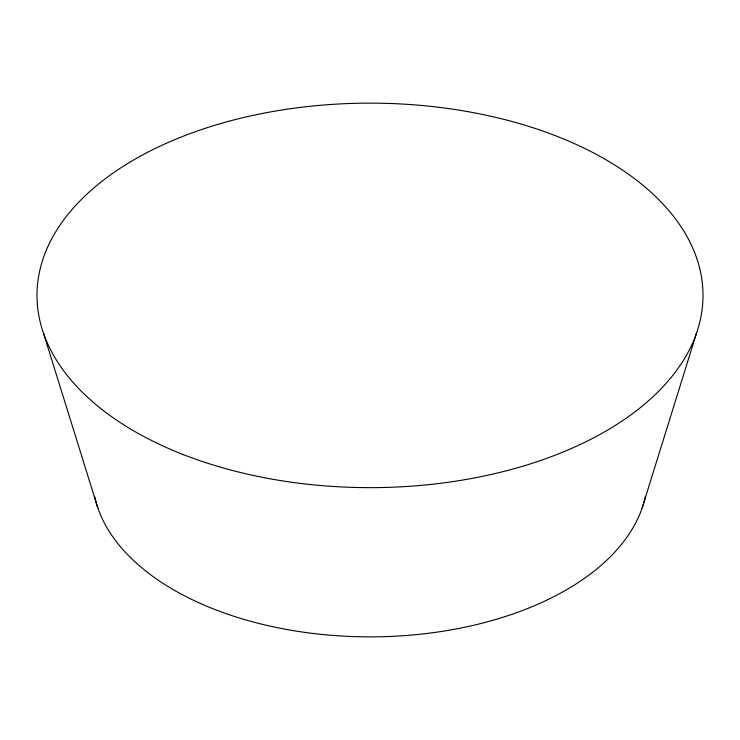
<?xml version="1.0" encoding="UTF-8"?>
<svg xmlns="http://www.w3.org/2000/svg" width="740" height="740" viewBox="0 0 740 740"><rect width="100%" height="100%" fill="white"/><g stroke="black" fill="none" stroke-linecap="round" stroke-linejoin="round"><path stroke-width="1.11" d="M642.172 507.908L696.599 332.898M43.401 332.898L97.828 507.908M645.391 496.364A277.5 160.21 0 0 1 370 636.863A277.5 160.21 0 0 1 94.609 496.364M183.353 454.61A333 192.252 0 0 0 702.149 309.107A333 192.252 0 0 0 224.498 122.461A333 192.252 0 0 0 183.353 454.61"/></g></svg>
